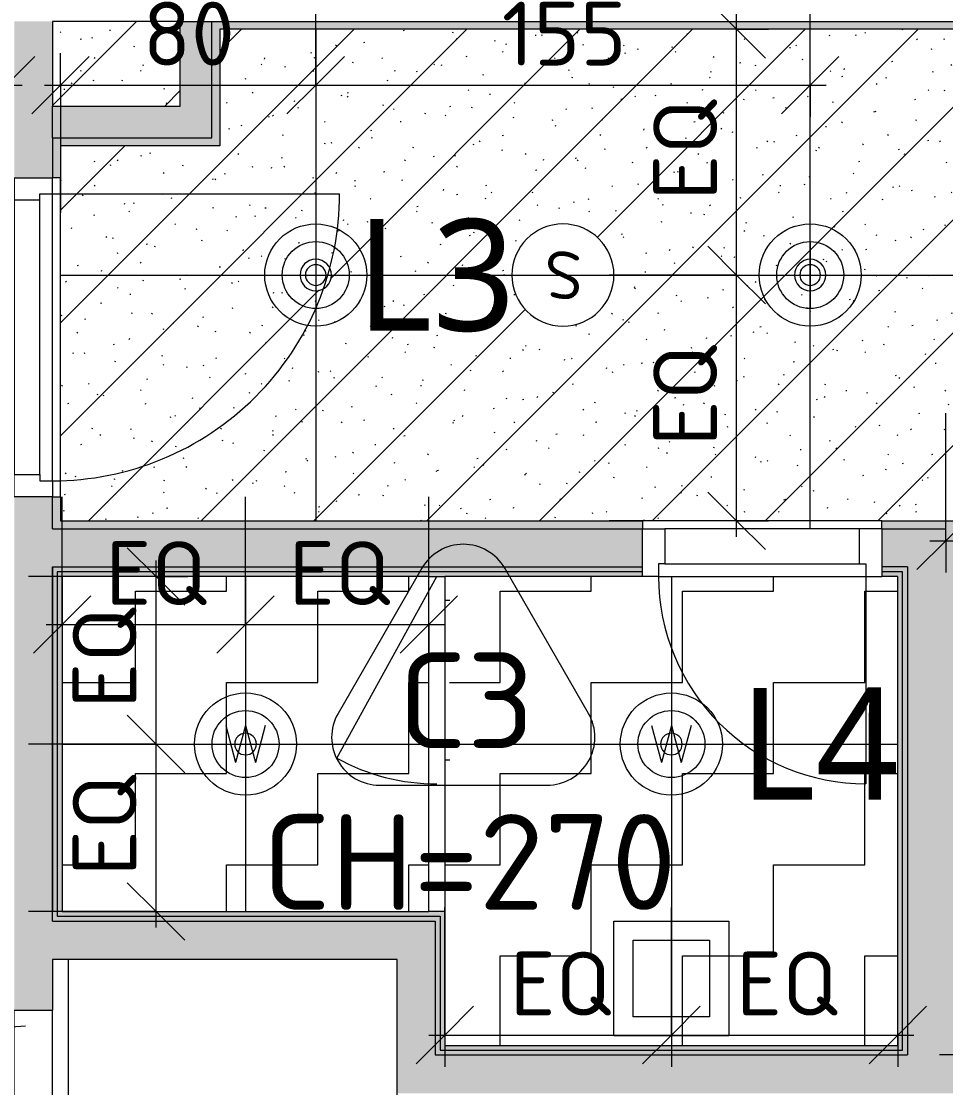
# Model space of a CAD drawing. Header units: centimetres. Extents: x -391356 to -382095, y -768 to 204275.
# Drawn here: x -384780.3 to -384490.5, y 201383.9 to 201718.2 of the extents above; entities that cross this region are included whole.
import ezdxf

# ---------------------------------------------------------------- set-up
doc = ezdxf.new("R2010")
doc.units = ezdxf.units.CM
doc.linetypes.add('隱藏 1_16_', pattern=[0.238125, 0.15875, -0.079375])
for name, color, linetype, lineweight in [('一般標註', 7, 'Continuous', 5), ('共用邊緣', 7, 'Continuous', 5), ('天花板', 7, 'Continuous', 5), ('天花板標籤', 7, 'Continuous', 5), ('尺寸', 7, 'Continuous', 5), ('尺寸-100', 7, 'Continuous', 5), ('工項編碼標籤', 7, 'Continuous', 5), ('構架_豎框', 7, 'Continuous', 5), ('燈具', 7, 'Continuous', 5), ('牆', 7, 'Continuous', 5), ('線', 7, 'Continuous', 5), ('線-1', 7, '隱藏 1_16_', 5), ('表面樣式', 7, 'Continuous', 5)]:
    doc.layers.add(name, color=color, linetype=linetype, lineweight=lineweight)
for name, color, linetype, lineweight, true_color in [('塗層 2 _5_-1', 7, 'Continuous', 5, 0xaaaaaa), ('建立開口', 9, 'Continuous', 5, 0x808080), ('牆-1', 7, 'Continuous', 5, 0xe4e4e4), ('結構 _1_-1', 7, 'Continuous', 9, 0xaaaaaa), ('結構構架-1', 9, 'Continuous', 5, 0x808080), ('襯底_2_-1', 7, 'Continuous', 5, 0xaaaaaa), ('門-1', 7, 'Continuous', 5, 0xaaaaaa), ('門-2', 7, 'Continuous', 5, 0xd4d4d4), ('門-3', 7, 'Continuous', 5, 0xeaeaea)]:
    doc.layers.add(name, color=color, linetype=linetype, lineweight=lineweight, true_color=true_color)
doc.styles.add('ISOCPEUR', font='isocpeur.ttf', dxfattribs={"height": 15})
doc.styles.add('ISOCPEUR_2', font='isocpeur.ttf', dxfattribs={"height": 30})
doc.styles.add('ISOCPEUR_4', font='isocpeur.ttf', dxfattribs={"height": 20})
doc.styles.add('微軟正黑體_1', font='Microsoft JhengHei.ttf', dxfattribs={"height": 35})
doc.dimstyles.new('一般標註_小_', dxfattribs={"dimscale": 30.48, "dimtxt": 19.919624, "dimasz": 0.590551, "dimexe": 0.328084, "dimexo": 0.0625, "dimgap": 0, "dimtad": 1, "dimdec": 1, "dimrnd": 0.1, "dimdsep": 46, "dimtxsty": 'ISOCPEUR_4', "dimblk1": 'OBLIQUE', "dimblk2": 'OBLIQUE', "dimsah": 1, "dimcen": 0.09, "dimdle": 0.164042, "dimazin": 0, "dimtfac": 1, "dimtdec": 4, "dimtix": 1, "dimtmove": 0, "dimatfit": 3, "dimfxl": 1.312336, "dimfxlon": 1, "dimtvp": 1, "dimtolj": 1, "dimtzin": 0, "dimarcsym": 2})
doc.dimstyles.new('一般標註_小__1', dxfattribs={"dimscale": 30.48, "dimtxt": 19.919624, "dimasz": 0.590551, "dimexe": 0.328084, "dimexo": 0.0625, "dimgap": 0, "dimtad": 1, "dimdec": 1, "dimrnd": 0.1, "dimdsep": 46, "dimtxsty": 'ISOCPEUR_4', "dimblk1": 'OBLIQUE', "dimblk2": 'OBLIQUE', "dimsah": 1, "dimcen": 0.09, "dimdle": 0.164042, "dimazin": 0, "dimtfac": 1, "dimtdec": 4, "dimtix": 1, "dimtmove": 0, "dimatfit": 3, "dimfxl": 1.312336, "dimfxlon": 1, "dimtvp": 1, "dimtolj": 1, "dimtzin": 0, "dimarcsym": 2})

# ---------------------------------------------------------------- blocks, each defined once
blk = doc.blocks.new('通用門_單開 - D3_H230xW75-2291493-二層天花平面圖')
at = {"layer": '構架_豎框'}
for p, q in [((-37.5, -27), (-37.5, -12)), ((-32.5, -12), (-37.5, -12)), ((32.5, -12), (-32.5, -12)), ((-32.5, -16), (-32.5, -12)), ((32.5, -12), (37.5, -12)), ((32.5, -16), (32.5, -12)), ((37.5, -12), (37.5, -27)), ((-30.5, -16), (-32.5, -16)), ((30.5, -16), (-30.5, -16)), ((-30.5, -16), (-30.5, -27)), ((30.5, -27), (30.5, -16)), ((30.5, -16), (32.5, -16)), ((-37.5, -27), (-30.5, -27)), ((-30.5, -27), (30.5, -27)), ((37.5, -27), (30.5, -27))]:
    blk.add_line(p, q, dxfattribs=at)
blk = doc.blocks.new('G_門扇 - 一般鎖-2291499-二層天花平面圖')
at = {"layer": '建立開口'}
blk.add_line((0, 4), (0, 69), dxfattribs=at)
blk.add_arc((0, 4), 65, 360, 90, dxfattribs=at)
blk = doc.blocks.new('淋浴門 - D4_淋浴門_H190xW105-1105639-二層天花平面圖')
at = {"layer": '門-3'}
for p, q in [((48.05, 34.34), (105, 3)), ((0, 0.5), (0, 5.5)), ((0, 5.5), (105, 5.5)), ((105, 5.5), (105, 0.5)), ((105, 0.5), (0, 0.5)), ((47.5, 0.5), (47.5, -0.1)), ((97.5, -0.1), (97.5, 0.5)), ((47.5, -0.1), (47.5, -0.4)), ((47.5, -0.4), (47.5, -1)), ((97.5, -0.4), (97.5, -0.1)), ((97.5, -1), (97.5, -0.4))]:
    blk.add_line(p, q, dxfattribs=at)
blk.add_arc((105, 3), 65, 151.1753, 180, dxfattribs=at)
blk = doc.blocks.new('L3 圓形崁燈 - L3-2165587-二層天花平面圖')
at = {"layer": '燈具'}
for p, q in [((0, 10.5), (0, -10.5)), ((-10.5, 0), (10.5, 0))]:
    blk.add_line(p, q, dxfattribs=at)
for radius in [16, 10.5]:
    blk.add_circle((0, 0), radius, dxfattribs=at)
for radius, start, end in [(3.24, 360, 180), (3.24, 180, 360), (0.0237, 0, 180), (0.0237, 180, 0)]:
    blk.add_arc((0, 0), radius, start, end, dxfattribs=at)
blk = doc.blocks.new('L4 防潮圓形崁燈 - L4-2186256-二層天花平面圖')
at = {"layer": '燈具'}
for p, q in [((0, 10.5), (0, -10.5)), ((-6.21, 5.8), (-3.11, -5.8)), ((0, 5.8), (-3.11, -5.8)), ((0, 5.8), (3.11, -5.8)), ((6.21, 5.8), (3.11, -5.8)), ((-10.5, 0), (10.5, 0))]:
    blk.add_line(p, q, dxfattribs=at)
for radius in [16, 10.5]:
    blk.add_circle((0, 0), radius, dxfattribs=at)
blk = doc.blocks.new('管道間維修門_單開 - FD6_H120xW40-1784793-二層天花平面圖')
at = {"layer": '門-3'}
for p, q in [((-10, 32.5), (-15, 32.5)), ((-15, 32.5), (-15, 2.5)), ((-10, 2.5), (-10, 32.5)), ((-20, 6), (-20, -6)), ((-20, 6), (20, 6)), ((20, 6), (20, -6)), ((-15, 2.5), (-10, 2.5)), ((-20, -6), (20, -6))]:
    blk.add_line(p, q, dxfattribs=at)
blk.add_arc((-15, 2.5), 30, 360, 90, dxfattribs=at)
blk = doc.blocks.new('通用門_單開 - D1_H230xW100-1514037-二層天花平面圖')
at = {"layer": '構架_豎框'}
for p, q in [((-50, -27), (-50, -15)), ((-45, -15), (-50, -15)), ((45, -15), (-45, -15)), ((-45, -19), (-45, -15)), ((45, -15), (50, -15)), ((45, -19), (45, -15)), ((50, -15), (50, -27)), ((-43, -19), (-45, -19)), ((43, -19), (-43, -19)), ((-43, -19), (-43, -27)), ((43, -27), (43, -19)), ((43, -19), (45, -19)), ((-50, -27), (-43, -27)), ((-43, -27), (43, -27)), ((50, -27), (43, -27))]:
    blk.add_line(p, q, dxfattribs=at)
blk = doc.blocks.new('G_門扇 - 一般鎖-1514043-二層天花平面圖')
at = {"layer": '建立開口'}
blk.add_line((0, 1), (0, 91), dxfattribs=at)
blk.add_arc((0, 1), 90, 360, 90, dxfattribs=at)
blk = doc.blocks.new('TAG_Ceiling - 天花標籤_有標高程_-1160456-二層天花平面圖')
at = {"layer": '天花板標籤'}
for p, q in [((-0.1299, 0.68), (-0.3926, 0.225)), ((0.3926, 0.225), (0.1299, 0.68)), ((-0.2627, 0), (0.2627, 0))]:
    blk.add_line(p, q, dxfattribs=at)
for centre, start, end in [((0, 0.605), 30, 150), ((-0.2627, 0.15), 150, 270), ((0.2627, 0.15), 270, 30)]:
    blk.add_arc(centre, 0.15, start, end, dxfattribs=at)
blk = doc.blocks.new('DIMBLOCK185-二層天花平面圖')
at = {"layer": '尺寸-100'}
for p, q in [((-384889.98, 201698.18), (-384889.98, 201738.18)), ((-384784.98, 201698.18), (-384784.98, 201738.18)), ((-384889.98, 201698.18), (-384880.98, 201707.18)), ((-384784.98, 201698.18), (-384775.98, 201707.18)), ((-384889.98, 201698.18), (-384898.98, 201689.18)), ((-384889.98, 201698.18), (-384779.98, 201698.18)), ((-384889.98, 201698.18), (-384889.98, 201688.18)), ((-384784.98, 201698.18), (-384793.98, 201689.18)), ((-384784.98, 201698.18), (-384784.98, 201688.18))]:
    blk.add_line(p, q, dxfattribs=at)
at = {"layer": '尺寸-100', "color": 0, "insert": (-384852.62, 201724.31), "char_height": 20, "width": 36.315, "attachment_point": 1, "line_spacing_factor": 1.149209, "style": 'ISOCPEUR_4'}
blk.add_mtext('EQ', dxfattribs=at)
blk = doc.blocks.new('_Oblique')
at = {"color": 0, "linetype": 'ByBlock', "lineweight": -2}
blk.add_line((-0.5, -0.5), (0.5, 0.5), dxfattribs=at)
blk = doc.blocks.new('DIMBLOCK253-二層天花平面圖')
at = {"layer": '尺寸-100'}
for p, q in [((-384687.98, 201698.18), (-384687.98, 201738.18)), ((-384767.98, 201698.18), (-384767.98, 201708.18)), ((-384767.98, 201698.18), (-384758.98, 201707.18)), ((-384687.98, 201698.18), (-384678.98, 201707.18)), ((-384767.98, 201698.18), (-384776.98, 201689.18)), ((-384772.98, 201698.18), (-384687.98, 201698.18)), ((-384767.98, 201698.18), (-384767.98, 201658.18)), ((-384687.98, 201698.18), (-384696.98, 201689.18)), ((-384687.98, 201698.18), (-384687.98, 201688.18))]:
    blk.add_line(p, q, dxfattribs=at)
at = {"layer": '尺寸-100', "color": 0, "insert": (-384742.16, 201724.31), "char_height": 20, "width": 34.0166, "attachment_point": 1, "line_spacing_factor": 1.149209, "style": 'ISOCPEUR_4'}
blk.add_mtext('80', dxfattribs=at)
blk = doc.blocks.new('DIMBLOCK254-二層天花平面圖')
at = {"layer": '尺寸-100'}
for p, q in [((-384687.98, 201698.18), (-384687.98, 201738.18)), ((-384532.98, 201698.18), (-384532.98, 201738.18)), ((-384687.98, 201698.18), (-384678.98, 201707.18)), ((-384532.98, 201698.18), (-384523.98, 201707.18)), ((-384687.98, 201698.18), (-384696.98, 201689.18)), ((-384687.98, 201698.18), (-384527.98, 201698.18)), ((-384687.98, 201698.18), (-384687.98, 201688.18)), ((-384532.98, 201698.18), (-384541.98, 201689.18)), ((-384532.98, 201698.18), (-384532.98, 201688.18))]:
    blk.add_line(p, q, dxfattribs=at)
at = {"layer": '尺寸-100', "color": 0, "insert": (-384629.64, 201724.31), "char_height": 20, "width": 45.9684, "attachment_point": 1, "line_spacing_factor": 1.149209, "style": 'ISOCPEUR_4'}
blk.add_mtext('155', dxfattribs=at)
blk = doc.blocks.new('DIMBLOCK255-二層天花平面圖')
at = {"layer": '尺寸-100'}
for p, q in [((-384556.02, 201638.64), (-384565.02, 201647.64)), ((-384556.02, 201638.64), (-384596.02, 201638.64)), ((-384556.02, 201556.62), (-384556.02, 201638.64)), ((-384556.02, 201638.64), (-384547.02, 201629.64)), ((-384556.02, 201638.64), (-384546.02, 201638.64)), ((-384556.02, 201561.62), (-384565.02, 201570.62)), ((-384556.02, 201561.62), (-384596.02, 201561.62)), ((-384556.02, 201561.62), (-384547.02, 201552.62)), ((-384556.02, 201561.62), (-384546.02, 201561.62))]:
    blk.add_line(p, q, dxfattribs=at)
at = {"layer": '尺寸-100', "color": 0, "insert": (-384582.15, 201585), "char_height": 20, "width": 36.315, "attachment_point": 1, "rotation": 90, "line_spacing_factor": 1.149209, "style": 'ISOCPEUR_4'}
blk.add_mtext('EQ', dxfattribs=at)
blk = doc.blocks.new('DIMBLOCK256-二層天花平面圖')
at = {"layer": '尺寸-100'}
for p, q in [((-384556.02, 201715.66), (-384565.02, 201724.66)), ((-384556.02, 201638.64), (-384556.02, 201720.66)), ((-384556.02, 201715.66), (-384596.02, 201715.66)), ((-384556.02, 201715.66), (-384547.02, 201706.66)), ((-384556.02, 201715.66), (-384546.02, 201715.66)), ((-384556.02, 201638.64), (-384565.02, 201647.64)), ((-384556.02, 201638.64), (-384596.02, 201638.64)), ((-384556.02, 201638.64), (-384547.02, 201629.64)), ((-384556.02, 201638.64), (-384546.02, 201638.64))]:
    blk.add_line(p, q, dxfattribs=at)
at = {"layer": '尺寸-100', "color": 0, "insert": (-384582.15, 201662.02), "char_height": 20, "width": 36.315, "attachment_point": 1, "rotation": 90, "line_spacing_factor": 1.149209, "style": 'ISOCPEUR_4'}
blk.add_mtext('EQ', dxfattribs=at)
blk = doc.blocks.new('DIMBLOCK257-二層天花平面圖')
at = {"layer": '尺寸-100'}
for p, q in [((-384738.04, 201491.62), (-384747.04, 201500.62)), ((-384738.04, 201491.62), (-384778.04, 201491.62)), ((-384738.04, 201434.12), (-384738.04, 201491.62)), ((-384738.04, 201491.62), (-384729.04, 201482.62)), ((-384738.04, 201491.62), (-384728.04, 201491.62)), ((-384738.04, 201439.12), (-384747.04, 201448.12)), ((-384738.04, 201439.12), (-384778.04, 201439.12)), ((-384738.04, 201439.12), (-384729.04, 201430.12)), ((-384738.04, 201439.12), (-384728.04, 201439.12))]:
    blk.add_line(p, q, dxfattribs=at)
at = {"layer": '尺寸-100', "color": 0, "insert": (-384764.17, 201450.24), "char_height": 20, "width": 36.315, "attachment_point": 1, "rotation": 90, "line_spacing_factor": 1.149209, "style": 'ISOCPEUR_4'}
blk.add_mtext('EQ', dxfattribs=at)
blk = doc.blocks.new('DIMBLOCK258-二層天花平面圖')
at = {"layer": '尺寸-100'}
for p, q in [((-384738.04, 201544.12), (-384747.04, 201553.12)), ((-384738.04, 201491.62), (-384738.04, 201549.12)), ((-384738.04, 201544.12), (-384778.04, 201544.12)), ((-384738.04, 201544.12), (-384729.04, 201535.12)), ((-384738.04, 201544.12), (-384728.04, 201544.12)), ((-384738.04, 201491.62), (-384747.04, 201500.62)), ((-384738.04, 201491.62), (-384778.04, 201491.62)), ((-384738.04, 201491.62), (-384729.04, 201482.62)), ((-384738.04, 201491.62), (-384728.04, 201491.62))]:
    blk.add_line(p, q, dxfattribs=at)
at = {"layer": '尺寸-100', "color": 0, "insert": (-384764.17, 201502.74), "char_height": 20, "width": 36.315, "attachment_point": 1, "rotation": 90, "line_spacing_factor": 1.149209, "style": 'ISOCPEUR_4'}
blk.add_mtext('EQ', dxfattribs=at)
blk = doc.blocks.new('DIMBLOCK259-二層天花平面圖')
at = {"layer": '尺寸-100'}
for p, q in [((-384647.48, 201400.4), (-384647.48, 201440.4)), ((-384576.48, 201400.4), (-384576.48, 201440.4)), ((-384647.48, 201400.4), (-384638.48, 201409.4)), ((-384576.48, 201400.4), (-384567.48, 201409.4)), ((-384647.48, 201400.4), (-384656.48, 201391.4)), ((-384652.48, 201400.4), (-384576.48, 201400.4)), ((-384647.48, 201400.4), (-384647.48, 201390.4)), ((-384576.48, 201400.4), (-384585.48, 201391.4)), ((-384576.48, 201400.4), (-384576.48, 201390.4))]:
    blk.add_line(p, q, dxfattribs=at)
at = {"layer": '尺寸-100', "color": 0, "insert": (-384627.12, 201426.53), "char_height": 20, "width": 36.315, "attachment_point": 1, "line_spacing_factor": 1.149209, "style": 'ISOCPEUR_4'}
blk.add_mtext('EQ', dxfattribs=at)
blk = doc.blocks.new('DIMBLOCK260-二層天花平面圖')
at = {"layer": '尺寸-100'}
for p, q in [((-384576.48, 201400.4), (-384576.48, 201440.4)), ((-384505.48, 201400.4), (-384505.48, 201440.4)), ((-384576.48, 201400.4), (-384567.48, 201409.4)), ((-384505.48, 201400.4), (-384496.48, 201409.4)), ((-384576.48, 201400.4), (-384585.48, 201391.4)), ((-384576.48, 201400.4), (-384500.48, 201400.4)), ((-384576.48, 201400.4), (-384576.48, 201390.4)), ((-384505.48, 201400.4), (-384514.48, 201391.4)), ((-384505.48, 201400.4), (-384505.48, 201390.4))]:
    blk.add_line(p, q, dxfattribs=at)
at = {"layer": '尺寸-100', "color": 0, "insert": (-384556.12, 201426.53), "char_height": 20, "width": 36.315, "attachment_point": 1, "line_spacing_factor": 1.149209, "style": 'ISOCPEUR_4'}
blk.add_mtext('EQ', dxfattribs=at)
blk = doc.blocks.new('DIMBLOCK281-二層天花平面圖')
at = {"layer": '尺寸-100'}
for p, q in [((-384767.48, 201529.06), (-384767.48, 201569.06)), ((-384709.98, 201529.06), (-384709.98, 201569.06)), ((-384767.48, 201529.06), (-384758.48, 201538.06)), ((-384709.98, 201529.06), (-384700.98, 201538.06)), ((-384767.48, 201529.06), (-384776.48, 201520.06)), ((-384772.48, 201529.06), (-384709.98, 201529.06)), ((-384767.48, 201529.06), (-384767.48, 201519.06)), ((-384709.98, 201529.06), (-384718.98, 201520.06)), ((-384709.98, 201529.06), (-384709.98, 201519.06))]:
    blk.add_line(p, q, dxfattribs=at)
at = {"layer": '尺寸-100', "color": 0, "insert": (-384753.87, 201555.19), "char_height": 20, "width": 36.315, "attachment_point": 1, "line_spacing_factor": 1.149209, "style": 'ISOCPEUR_4'}
blk.add_mtext('EQ', dxfattribs=at)
blk = doc.blocks.new('DIMBLOCK282-二層天花平面圖')
at = {"layer": '尺寸-100'}
for p, q in [((-384709.98, 201529.06), (-384709.98, 201569.06)), ((-384652.48, 201529.06), (-384652.48, 201569.06)), ((-384709.98, 201529.06), (-384700.98, 201538.06)), ((-384652.48, 201529.06), (-384643.48, 201538.06)), ((-384709.98, 201529.06), (-384718.98, 201520.06)), ((-384709.98, 201529.06), (-384647.48, 201529.06)), ((-384709.98, 201529.06), (-384709.98, 201519.06)), ((-384652.48, 201529.06), (-384661.48, 201520.06)), ((-384652.48, 201529.06), (-384652.48, 201519.06))]:
    blk.add_line(p, q, dxfattribs=at)
at = {"layer": '尺寸-100', "color": 0, "insert": (-384696.37, 201555.19), "char_height": 20, "width": 36.315, "attachment_point": 1, "line_spacing_factor": 1.149209, "style": 'ISOCPEUR_4'}
blk.add_mtext('EQ', dxfattribs=at)
blk = doc.blocks.new('DIMBLOCK286-二層天花平面圖')
at = {"layer": '尺寸-100'}
for p, q in [((-384490.48, 201555.36), (-384490.48, 201595.36)), ((-384376.48, 201555.36), (-384376.48, 201595.36)), ((-384490.48, 201555.36), (-384481.48, 201564.36)), ((-384376.48, 201555.36), (-384367.48, 201564.36)), ((-384490.48, 201555.36), (-384499.48, 201546.36)), ((-384495.48, 201555.36), (-384376.48, 201555.36)), ((-384490.48, 201555.36), (-384490.48, 201545.36)), ((-384376.48, 201555.36), (-384385.48, 201546.36)), ((-384376.48, 201555.36), (-384376.48, 201545.36))]:
    blk.add_line(p, q, dxfattribs=at)
at = {"layer": '尺寸-100', "color": 0, "insert": (-384448.62, 201581.49), "char_height": 20, "width": 36.315, "attachment_point": 1, "line_spacing_factor": 1.149209, "style": 'ISOCPEUR_4'}
blk.add_mtext('EQ', dxfattribs=at)
blk = doc.blocks.new('DIMBLOCK288-二層天花平面圖')
at = {"layer": '尺寸-100'}
for p, q in [((-384452.41, 201529.14), (-384461.41, 201538.14)), ((-384452.41, 201389.16), (-384452.41, 201534.14)), ((-384452.41, 201529.14), (-384462.41, 201529.14)), ((-384452.41, 201529.14), (-384443.41, 201520.14)), ((-384452.41, 201529.14), (-384412.41, 201529.14)), ((-384452.41, 201394.16), (-384461.41, 201403.16)), ((-384452.41, 201394.16), (-384492.41, 201394.16)), ((-384452.41, 201394.16), (-384443.41, 201385.16)), ((-384452.41, 201394.16), (-384442.41, 201394.16))]:
    blk.add_line(p, q, dxfattribs=at)
at = {"layer": '尺寸-100', "color": 0, "insert": (-384478.54, 201442.5), "char_height": 20, "width": 45.9684, "attachment_point": 1, "rotation": 90, "line_spacing_factor": 1.149209, "style": 'ISOCPEUR_4'}
blk.add_mtext('135', dxfattribs=at)

msp = doc.modelspace()

# ---------------------------------------------------------------- hatches: boundary and pattern name
at = {"layer": '牆-1'}
h = msp.add_hatch(color=256, dxfattribs=at)
h.paths.add_polyline_path([(-384770.48, 201051.7), (-384770.58, 201068.7), (-384782.48, 201068.7), (-384782.48, 201051.7), (-384776.76, 201051.7)])
h.paths.add_polyline_path([(-384774.48, 201168.7), (-384770.48, 201168.7), (-384770.48, 201368.16), (-384782.48, 201368.16), (-384782.48, 201168.7), (-384776.48, 201168.7)])
h.paths.add_polyline_path([(-384776.8, 201408.16), (-384770.48, 201408.16), (-384770.48, 201569.12), (-384782.48, 201569.12), (-384782.48, 201408.16)])
h.paths.add_polyline_path([(-384782.48, 201669.12), (-384770.48, 201669.12), (-384770.48, 201718.16), (-384782.48, 201718.16), (-384782.48, 201688.92)])
for points in [[(-384730.07, 201681.62), (-384720.49, 201681.62), (-384720.49, 201718.16), (-384730.49, 201718.16), (-384730.49, 201681.62)], [(-384281.56, 201715.66), (-384262.48, 201715.66), (-384262.48, 201718.16), (-384720.49, 201718.16), (-384720.49, 201715.66), (-384281.7, 201715.66)], [(-384720.49, 201681.62), (-384717.99, 201681.62), (-384717.99, 201715.66), (-384720.49, 201715.66), (-384720.49, 201691.62)], [(-384730.49, 201681.62), (-384730.49, 201691.62), (-384770.48, 201691.62), (-384770.48, 201681.62), (-384730.78, 201681.62)], [(-384769.23, 201679.12), (-384717.99, 201679.12), (-384717.99, 201681.62), (-384770.48, 201681.62), (-384770.48, 201679.12)], [(-384488.38, 201396.66), (-384487.98, 201396.66), (-384487.98, 201561.62), (-384490.48, 201561.62), (-384490.48, 201396.66), (-384488.41, 201396.66)], [(-384490.48, 201394.16), (-384490.48, 201547.12), (-384502.48, 201547.12), (-384502.48, 201394.16), (-384498.43, 201394.16)], [(-384769.84, 201437.62), (-384768.98, 201437.62), (-384768.98, 201545.62), (-384770.48, 201545.61), (-384770.48, 201437.62)], [(-384768.98, 201439.12), (-384767.48, 201439.12), (-384767.48, 201544.12), (-384768.98, 201544.12), (-384768.98, 201439.62)], [(-384503.98, 201395.66), (-384503.98, 201544.12), (-384505.48, 201544.12), (-384505.48, 201395.66)], [(-384502.48, 201394.16), (-384502.48, 201545.62), (-384503.98, 201545.62), (-384503.98, 201394.16)], [(-384722.38, 201436.12), (-384650.48, 201436.12), (-384650.48, 201437.62), (-384770.48, 201437.62), (-384770.48, 201436.12), (-384752.56, 201436.12)], [(-384763.12, 201424.12), (-384650.48, 201424.12), (-384650.48, 201436.12), (-384770.48, 201436.12), (-384770.48, 201424.12), (-384765.48, 201424.12)], [(-384650.48, 201437.62), (-384648.98, 201437.62), (-384649.1, 201439.12), (-384768.98, 201439.12), (-384768.88, 201437.62), (-384652, 201437.62)], [(-384650.48, 201395.66), (-384648.98, 201395.66), (-384648.98, 201437.62), (-384650.48, 201437.62), (-384650.48, 201397.16)], [(-384648.12, 201397.16), (-384647.48, 201397.16), (-384647.48, 201439.12), (-384648.98, 201439.12), (-384648.98, 201397.16)], [(-384650.48, 201394.16), (-384650.48, 201424.12), (-384662.48, 201424.12), (-384662.48, 201394.16), (-384655.75, 201394.16)], [(-384510.54, 201395.66), (-384505.48, 201395.66), (-384505.48, 201397.16), (-384648.98, 201397.16), (-384648.98, 201395.66), (-384607.35, 201395.66)], [(-384486.33, 201394.16), (-384264.98, 201394.16), (-384264.98, 201396.66), (-384490.48, 201396.66), (-384490.48, 201394.16)], [(-384661.87, 201382.16), (-384262.48, 201382.16), (-384262.48, 201394.16), (-384662.48, 201394.16), (-384662.48, 201382.16)], [(-384607.35, 201394.16), (-384503.98, 201394.16), (-384503.98, 201395.66), (-384650.48, 201395.66), (-384650.48, 201394.16), (-384648.23, 201394.16)]]:
    msp.add_hatch(color=256, dxfattribs=at).paths.add_polyline_path(points)
h = msp.add_hatch(color=256, dxfattribs=at)
h.paths.add_polyline_path([(-384767.98, 201561.62), (-384767.98, 201569.12), (-384770.48, 201569.12), (-384770.48, 201561.62), (-384768, 201561.62)])
h.paths.add_polyline_path([(-384770.48, 201669.12), (-384767.98, 201669.12), (-384767.98, 201679.12), (-384770.48, 201679.12)])
h = msp.add_hatch(color=256, dxfattribs=at)
h.paths.add_polyline_path([(-384770.48, 201559.12), (-384585.48, 201559.12), (-384585.48, 201561.62), (-384770.48, 201561.62), (-384770.48, 201560.37)])
h.paths.add_polyline_path([(-384502.48, 201559.12), (-384490.48, 201559.12), (-384490.52, 201561.62), (-384510.48, 201561.62), (-384510.48, 201559.12)])
h = msp.add_hatch(color=256, dxfattribs=at)
h.paths.add_polyline_path([(-384765.48, 201547.12), (-384585.48, 201547.12), (-384585.48, 201559.12), (-384770.48, 201559.12), (-384770.48, 201547.12), (-384766.12, 201547.12)])
h.paths.add_polyline_path([(-384502.48, 201547.12), (-384490.48, 201547.12), (-384490.48, 201559.12), (-384510.48, 201559.12), (-384510.48, 201547.12)])
h = msp.add_hatch(color=256, dxfattribs=at)
h.paths.add_polyline_path([(-384768.84, 201545.62), (-384585.48, 201545.62), (-384585.48, 201547.12), (-384770.48, 201547.12), (-384770.48, 201545.62), (-384768.88, 201545.62)])
h.paths.add_polyline_path([(-384504.64, 201545.62), (-384502.48, 201545.62), (-384502.48, 201547.12), (-384510.48, 201547.12), (-384510.48, 201545.62), (-384505.48, 201545.62)])
h = msp.add_hatch(color=256, dxfattribs=at)
h.paths.add_polyline_path([(-384767.2, 201544.12), (-384585.48, 201544.12), (-384585.48, 201545.62), (-384768.98, 201545.62), (-384768.98, 201544.12), (-384767.28, 201544.12)])
h.paths.add_polyline_path([(-384506.75, 201544.12), (-384503.98, 201544.12), (-384503.98, 201545.62), (-384510.48, 201545.62), (-384510.48, 201544.12), (-384506.79, 201544.12)])
at = {"layer": '表面樣式'}
h = msp.add_hatch(dxfattribs=at)
h.set_pattern_fill('FP_3', color=256, style=0, pattern_type=2)
h.set_pattern_definition([(45, (3618.322, 0), (-17.6776695, 17.6776695), []), (17, (3618.322, 0), (5.13787717, 15.6876454), [0.33528, -15.965, 0.33528, -8.865, -13.4]), (17, (3618.322, 0), (5.13787717, 15.6876454), [-25.5, 0.33528, -13.065]), (48, (3618.322, 0), (-3.6013999, 16.02622597), [0.33528, -15.865, 0.33528, -16.065, -13.2]), (48, (3618.322, 0), (-3.6013999, 16.02622597), [-32.6, 0.33528, -12.865]), (71, (3618.322, 0), (-9.4824996, 13.31248292), [0.33528, -15.665, 0.33528, -8.725, -13.1]), (71, (3618.322, 0), (-9.4824996, 13.31248292), [-25.06, 0.33528, -12.765])])
h.paths.add_polyline_path([(-384316.92, 201396.66), (-384264.98, 201396.66), (-384264.98, 201513.16), (-384289.98, 201513.16), (-384289.98, 201713.16), (-384289.14, 201713.32), (-384284.98, 201713.32), (-384284.98, 201713.16), (-384264.98, 201713.16), (-384264.98, 201715.66), (-384717.99, 201715.66), (-384717.99, 201679.12), (-384767.98, 201679.12), (-384767.89, 201561.62), (-384487.98, 201561.62), (-384487.98, 201396.66), (-384413.73, 201396.66)])
h.paths.add_polyline_path([(-384376.46, 201524.23), (-384377.73, 201524.39), (-384378.92, 201524.89), (-384379.94, 201525.67), (-384380.72, 201526.69), (-384381.21, 201527.87), (-384381.38, 201529.14), (-384381.21, 201530.42), (-384380.72, 201531.6), (-384379.94, 201532.62), (-384378.92, 201533.4), (-384377.73, 201533.89), (-384376.46, 201534.06), (-384375.19, 201533.89), (-384374, 201533.4), (-384372.99, 201532.62), (-384372.2, 201531.6), (-384371.71, 201530.42), (-384371.55, 201529.14), (-384371.71, 201527.87), (-384372.2, 201526.69), (-384372.99, 201525.67), (-384374, 201524.89), (-384375.19, 201524.39)])
h.paths.add_polyline_path([(-384392.48, 201615.99), (-384392.48, 201654.52), (-384360.48, 201654.52), (-384360.48, 201615.99), (-384391.69, 201615.99)])
h.paths.add_polyline_path([(-384610.48, 201622.64), (-384611.32, 201622.67), (-384612.99, 201622.84), (-384615.82, 201623.56), (-384618.12, 201624.58), (-384619.89, 201625.7), (-384620.87, 201626.48), (-384622.65, 201628.25), (-384623.9, 201629.93), (-384624.54, 201631.01), (-384625.27, 201632.52), (-384626.08, 201635.17), (-384626.35, 201636.65), (-384626.47, 201639.14), (-384626.22, 201641.56), (-384625.82, 201643.19), (-384625.27, 201644.77), (-384623.9, 201647.36), (-384622.65, 201649.03), (-384622.09, 201649.66), (-384619.89, 201651.59), (-384617.75, 201652.9), (-384615.82, 201653.73), (-384614.62, 201654.1), (-384612.99, 201654.45), (-384610.48, 201654.64), (-384609.65, 201654.62), (-384607.35, 201654.31), (-384605.14, 201653.73), (-384602.85, 201652.7), (-384601.08, 201651.59), (-384600.09, 201650.81), (-384598.32, 201649.03), (-384597.06, 201647.36), (-384596.42, 201646.28), (-384595.7, 201644.77), (-384594.89, 201642.12), (-384594.61, 201640.64), (-384594.5, 201638.15), (-384594.75, 201635.73), (-384595.14, 201634.1), (-384595.7, 201632.52), (-384597.06, 201629.93), (-384598.32, 201628.25), (-384599.51, 201627.03), (-384601.08, 201625.7), (-384603.22, 201624.39), (-384605.14, 201623.56), (-384607.35, 201622.98), (-384607.98, 201622.84), (-384609.65, 201622.67)])
h.paths.add_polyline_path([(-384687.96, 201633.73), (-384689.23, 201633.89), (-384690.42, 201634.39), (-384691.44, 201635.17), (-384692.22, 201636.19), (-384692.71, 201637.37), (-384692.88, 201638.64), (-384692.71, 201639.92), (-384692.05, 201641.31), (-384691.44, 201642.12), (-384690.42, 201642.9), (-384689.23, 201643.39), (-384687.96, 201643.56), (-384686.69, 201643.39), (-384685.5, 201642.9), (-384684.49, 201642.12), (-384683.7, 201641.1), (-384683.21, 201639.92), (-384683.05, 201638.64), (-384683.21, 201637.37), (-384683.7, 201636.19), (-384684.49, 201635.17), (-384685.5, 201634.39), (-384686.69, 201633.89)])
h.paths.add_polyline_path([(-384532.96, 201633.73), (-384534.23, 201633.89), (-384535.42, 201634.39), (-384536.43, 201635.17), (-384537.22, 201636.19), (-384537.71, 201637.37), (-384537.87, 201638.64), (-384537.71, 201639.92), (-384537.22, 201641.1), (-384536.43, 201642.12), (-384535.42, 201642.9), (-384534.23, 201643.39), (-384532.96, 201643.56), (-384531.69, 201643.39), (-384530.5, 201642.9), (-384529.48, 201642.12), (-384528.7, 201641.1), (-384528.21, 201639.92), (-384528.04, 201638.64), (-384528.21, 201637.37), (-384528.7, 201636.19), (-384529.48, 201635.17), (-384530.5, 201634.39), (-384531.69, 201633.89)])
h.paths.add_polyline_path([(-384770.48, 201691.62), (-384730.49, 201691.62), (-384730.49, 201718.16), (-384770.48, 201718.16), (-384770.48, 201706.16)])
h = msp.add_hatch(dxfattribs=at)
h.set_pattern_fill('FP_2', color=256, style=0, pattern_type=2)
h.set_pattern_definition([(0, (3618.322, 0), (28.575, 28.575), [28.575, -28.575]), (90, (3646.897, 0), (-28.575, 28.575), [28.575, -28.575])])
h.paths.add_polyline_path([(-384647.48, 201397.16), (-384505.48, 201397.16), (-384505.48, 201544.12), (-384647.48, 201544.12), (-384647.4, 201536.62), (-384645.98, 201536.62), (-384646.07, 201486.62), (-384647.48, 201486.62), (-384647.48, 201397.98)])
h.paths.add_polyline_path([(-384652.48, 201439.12), (-384652.48, 201544.12), (-384767.48, 201544.12), (-384767.4, 201439.12), (-384653.52, 201439.12)])
h.paths.add_polyline_path([(-384576.48, 201488.22), (-384577.36, 201488.33), (-384578.18, 201488.67), (-384578.89, 201489.21), (-384579.43, 201489.92), (-384579.77, 201490.74), (-384579.88, 201491.62), (-384579.77, 201492.5), (-384579.42, 201493.32), (-384578.88, 201494.03), (-384578.18, 201494.56), (-384577.36, 201494.9), (-384576.48, 201495.02), (-384575.6, 201494.9), (-384574.78, 201494.56), (-384574.08, 201494.02), (-384573.54, 201493.32), (-384573.2, 201492.5), (-384573.08, 201491.62), (-384573.2, 201490.74), (-384573.54, 201489.92), (-384574.08, 201489.21), (-384574.78, 201488.67), (-384575.6, 201488.33)])
h.paths.add_polyline_path([(-384709.98, 201488.22), (-384710.86, 201488.34), (-384711.68, 201488.68), (-384712.39, 201489.22), (-384712.93, 201489.92), (-384713.27, 201490.74), (-384713.38, 201491.62), (-384713.27, 201492.5), (-384712.93, 201493.32), (-384712.39, 201494.03), (-384711.68, 201494.57), (-384710.86, 201494.91), (-384709.98, 201495.02), (-384709.09, 201494.9), (-384708.28, 201494.56), (-384707.46, 201493.87), (-384707.04, 201493.32), (-384706.7, 201492.5), (-384706.58, 201491.62), (-384706.7, 201490.74), (-384707.04, 201489.92), (-384707.58, 201489.22), (-384708.28, 201488.68), (-384709.1, 201488.34)])

# ---------------------------------------------------------------- linework, layer by layer
at = {"layer": '一般標註'}
for start, end in [(0, 180), (180, 0)]:
    msp.add_arc((-384610.48, 201638.64), 16, start, end, dxfattribs=at)
at = {"layer": '共用邊緣'}
for p, q in [((-384730.49, 201718.16), (-384720.49, 201718.16)), ((-384770.48, 201681.62), (-384770.48, 201691.62)), ((-384770.48, 201547.12), (-384585.48, 201547.12)), ((-384502.48, 201547.12), (-384510.48, 201547.12)), ((-384585.48, 201545.62), (-384768.98, 201545.62)), ((-384768.98, 201545.62), (-384768.98, 201437.62)), ((-384503.98, 201545.62), (-384510.48, 201545.62)), ((-384503.98, 201395.66), (-384503.98, 201545.62)), ((-384768.98, 201437.62), (-384648.98, 201437.62)), ((-384648.98, 201437.62), (-384648.98, 201395.66)), ((-384648.98, 201395.66), (-384503.98, 201395.66))]:
    msp.add_line(p, q, dxfattribs=at)
at = {"layer": '塗層 2 _5_-1'}
for p, q in [((-384730.49, 201718.16), (-384770.48, 201718.16)), ((-384770.48, 201718.16), (-384770.48, 201691.62)), ((-384730.49, 201691.62), (-384730.49, 201718.16)), ((-384720.49, 201718.16), (-384720.49, 201718.16)), ((-384770.48, 201691.62), (-384730.49, 201691.62)), ((-384770.48, 201547.12), (-384770.48, 201439.12)), ((-384652.48, 201544.12), (-384767.48, 201544.12)), ((-384767.48, 201544.12), (-384767.48, 201439.12)), ((-384585.48, 201544.12), (-384647.48, 201544.12)), ((-384505.48, 201544.12), (-384510.48, 201544.12)), ((-384505.48, 201397.16), (-384505.48, 201544.12)), ((-384770.48, 201436.12), (-384650.48, 201436.12)), ((-384767.48, 201439.12), (-384652.48, 201439.12)), ((-384650.48, 201436.12), (-384650.48, 201394.16)), ((-384647.48, 201439.12), (-384647.48, 201397.16)), ((-384770.48, 201424.12), (-384770.48, 201408.16)), ((-384662.48, 201424.12), (-384770.48, 201424.12)), ((-384662.48, 201352.2), (-384662.48, 201424.12)), ((-384647.48, 201397.16), (-384505.48, 201397.16)), ((-384650.48, 201394.16), (-384502.48, 201394.16))]:
    msp.add_line(p, q, dxfattribs=at)
at = {"layer": '天花板'}
for centre, radius, start, end in [((-384687.96, 201638.64), 4.92, 0, 180), ((-384532.96, 201638.64), 4.92, 0, 180), ((-384687.96, 201638.64), 4.92, 180, 0), ((-384532.96, 201638.64), 4.92, 180, 0), ((-384709.98, 201491.62), 3.4, 0, 180), ((-384576.48, 201491.62), 3.4, 0, 180), ((-384709.98, 201491.62), 3.4, 180, 0), ((-384576.48, 201491.62), 3.4, 180, 0)]:
    msp.add_arc(centre, radius, start, end, dxfattribs=at)
at = {"layer": '牆'}
for p, q in [((-384767.98, 201569.12), (-384767.98, 201669.12)), ((-384510.48, 201561.62), (-384585.48, 201561.62))]:
    msp.add_line(p, q, dxfattribs=at)
at = {"layer": '結構 _1_-1'}
for p, q in [((-384720.49, 201718.16), (-384247.48, 201718.16)), ((-384720.49, 201681.62), (-384720.49, 201718.16)), ((-384264.98, 201715.66), (-384717.99, 201715.66)), ((-384717.99, 201715.66), (-384717.99, 201679.12)), ((-384770.48, 201681.62), (-384770.48, 201669.12)), ((-384770.48, 201681.62), (-384720.49, 201681.62)), ((-384767.98, 201679.12), (-384767.98, 201669.12)), ((-384717.99, 201679.12), (-384767.98, 201679.12)), ((-384767.98, 201669.12), (-384770.48, 201669.12)), ((-384770.48, 201569.12), (-384767.98, 201569.12)), ((-384770.48, 201559.12), (-384770.48, 201569.12)), ((-384767.98, 201569.12), (-384767.98, 201561.62)), ((-384767.98, 201561.62), (-384585.48, 201561.62)), ((-384585.48, 201561.62), (-384585.48, 201559.12)), ((-384510.48, 201561.62), (-384487.98, 201561.62)), ((-384510.48, 201559.12), (-384510.48, 201561.62)), ((-384770.48, 201559.12), (-384585.48, 201559.12)), ((-384510.48, 201559.12), (-384490.48, 201559.12))]:
    msp.add_line(p, q, dxfattribs=at)
at = {"layer": '結構構架-1'}
msp.add_line((-384765.48, 201352.2), (-384765.48, 201424.12), dxfattribs=at)
at = {"layer": '線'}
for p, q in [((-384594.48, 201436.14), (-384558.48, 201436.14)), ((-384594.48, 201400.14), (-384594.48, 201436.14)), ((-384558.48, 201436.14), (-384558.48, 201400.14)), ((-384588.48, 201430.14), (-384564.48, 201430.14)), ((-384588.48, 201406.14), (-384588.48, 201430.14)), ((-384564.48, 201430.14), (-384564.48, 201406.14)), ((-384564.48, 201406.14), (-384588.48, 201406.14)), ((-384558.48, 201400.14), (-384594.48, 201400.14))]:
    msp.add_line(p, q, dxfattribs=at)
at = {"layer": '線-1'}
for p, q in [((-384532.98, 201559.12), (-384532.98, 201718.16)), ((-384687.98, 201715.66), (-384687.98, 201561.62)), ((-384767.98, 201638.64), (-384289.98, 201638.64)), ((-384709.98, 201544.12), (-384709.98, 201439.12)), ((-384576.48, 201544.12), (-384576.48, 201397.16)), ((-384767.48, 201491.62), (-384505.48, 201491.62))]:
    msp.add_line(p, q, dxfattribs=at)
at = {"layer": '襯底_2_-1'}
for p, q in [((-384770.48, 201439.12), (-384770.48, 201547.12)), ((-384502.48, 201547.12), (-384502.48, 201394.16)), ((-384770.48, 201436.12), (-384770.48, 201439.12))]:
    msp.add_line(p, q, dxfattribs=at)

# ---------------------------------------------------------------- block references
at = {"layer": '天花板標籤', "xscale": 99.99999999999993, "yscale": 99.99999999999993, "zscale": 99.99999999999993}
msp.add_blockref('TAG_Ceiling - 天花標籤_有標高程_-1160456-二層天花平面圖', (-384641.71, 201478.72), dxfattribs=at)
at = {"layer": '燈具'}
for name, p in [('L3 圓形崁燈 - L3-2165587-二層天花平面圖', (-384687.96, 201638.64)), ('L3 圓形崁燈 - L3-2165587-二層天花平面圖', (-384532.96, 201638.64)), ('L4 防潮圓形崁燈 - L4-2186256-二層天花平面圖', (-384709.98, 201491.62)), ('L4 防潮圓形崁燈 - L4-2186256-二層天花平面圖', (-384576.48, 201491.62))]:
    msp.add_blockref(name, p, dxfattribs=at)
at = {"layer": '門-1'}
for name, p, rotation in [('通用門_單開 - D1_H230xW100-1514037-二層天花平面圖', (-384755.48, 201619.12), 269.9999999999997), ('通用門_單開 - D3_H230xW75-2291493-二層天花平面圖', (-384547.98, 201532.12), 180)]:
    msp.add_blockref(name, p, dxfattribs=dict(at, rotation=rotation))
at = {"layer": '門-2'}
for name, p, rotation in [('G_門扇 - 一般鎖-1514043-二層天花平面圖', (-384771.48, 201664.12), 269.9999999999997), ('G_門扇 - 一般鎖-2291499-二層天花平面圖', (-384515.48, 201548.12), 180)]:
    msp.add_blockref(name, p, dxfattribs=dict(at, rotation=rotation))
at = {"layer": '門-3'}
for name, p, rotation in [('淋浴門 - D4_淋浴門_H190xW105-1105639-二層天花平面圖', (-384646.98, 201439.12), 89.9999999999999), ('管道間維修門_單開 - FD6_H120xW40-1784793-二層天花平面圖', (-384776.48, 201388.16), 90)]:
    msp.add_blockref(name, p, dxfattribs=dict(at, rotation=rotation))

# ---------------------------------------------------------------- texts
at = {"layer": '一般標註', "insert": (-384604.37, 201631.1), "char_height": 15, "width": 14.4304, "attachment_point": 1, "rotation": 180, "style": 'ISOCPEUR'}
msp.add_mtext('\\fISOCPEUR|b0|i0|c136|p34|;S', dxfattribs=at)
at = {"layer": '天花板標籤', "char_height": 30, "attachment_point": 1, "style": 'ISOCPEUR_2'}
for s, insert, width in [('C3', (-384662.12, 201520.27), 49.7046), ('CH=270', (-384704.77, 201469.65), 153.1223)]:
    msp.add_mtext(s, dxfattribs=dict(at, insert=insert, width=width))
at = {"layer": '工項編碼標籤', "char_height": 35, "width": 60.1266, "attachment_point": 1, "style": '微軟正黑體_1'}
for s, insert in [('L3', (-384675.27, 201656.17)), ('L4', (-384555.11, 201509.15))]:
    msp.add_mtext(s, dxfattribs=dict(at, insert=insert))

# ---------------------------------------------------------------- dimensions: what is measured, and where the dimension line sits
at = {"layer": '尺寸'}
for base, p1, p2, dimstyle, override, picture, middle in [((-384784.98, 201698.18), (-384889.98, 201738.18), (-384784.98, 201738.18), '一般標註_小_', {"dimpost": '<>', "dimfxl": 105}, 'DIMBLOCK185-二層天花平面圖', (-384837.48, 201708.18)), ((-384376.48, 201555.36), (-384490.48, 201595.36), (-384376.48, 201595.36), '一般標註_小__1', {"dimpost": '<>', "dimfxl": 114}, 'DIMBLOCK286-二層天花平面圖', (-384433.48, 201565.36)), ((-384709.98, 201529.06), (-384767.48, 201569.06), (-384709.98, 201569.06), '一般標註_小__1', {"dimpost": '<>', "dimfxl": 57.5}, 'DIMBLOCK281-二層天花平面圖', (-384738.73, 201539.06)), ((-384652.48, 201529.06), (-384709.98, 201569.06), (-384652.48, 201569.06), '一般標註_小__1', {"dimpost": '<>', "dimfxl": 57.5}, 'DIMBLOCK282-二層天花平面圖', (-384681.23, 201539.06)), ((-384576.48, 201400.4), (-384647.48, 201440.4), (-384576.48, 201440.4), '一般標註_小__1', {"dimpost": '<>', "dimfxl": 71}, 'DIMBLOCK259-二層天花平面圖', (-384611.98, 201410.4)), ((-384505.48, 201400.4), (-384576.48, 201440.4), (-384505.48, 201440.4), '一般標註_小__1', {"dimpost": '<>', "dimfxl": 71}, 'DIMBLOCK260-二層天花平面圖', (-384540.98, 201410.4))]:
    dim = msp.add_linear_dim(base=base, p1=p1, p2=p2, text='EQ', dimstyle=dimstyle, override=override, dxfattribs=at)
    dim.commit()
    dim.dimension.update_dxf_attribs({"geometry": picture, "text_midpoint": middle})
for base, p1, p2, override, picture, middle in [((-384687.98, 201698.18), (-384767.98, 201658.18), (-384687.98, 201738.18), {"dimpost": '<>', "dimfxl": 113.137085}, 'DIMBLOCK253-二層天花平面圖', (-384727.98, 201708.18)), ((-384532.98, 201698.18), (-384687.98, 201738.18), (-384532.98, 201738.18), {"dimpost": '<>', "dimfxl": 155.002699}, 'DIMBLOCK254-二層天花平面圖', (-384610.48, 201708.18))]:
    dim = msp.add_linear_dim(base=base, p1=p1, p2=p2, dimstyle='一般標註_小_', override=override, dxfattribs=at)
    dim.commit()
    dim.dimension.update_dxf_attribs({"geometry": picture, "text_midpoint": middle})
for base, p1, p2, dimstyle, override, picture, middle in [((-384556.02, 201715.66), (-384596.02, 201638.64), (-384596.02, 201715.66), '一般標註_小__1', {"dimpost": '<>', "dimfxl": 77.019927}, 'DIMBLOCK256-二層天花平面圖', (-384566.02, 201677.15)), ((-384556.02, 201638.64), (-384596.02, 201561.62), (-384596.02, 201638.64), '一般標註_小_', {"dimpost": '<>', "dimfxl": 77.019927}, 'DIMBLOCK255-二層天花平面圖', (-384566.02, 201600.13)), ((-384738.04, 201544.12), (-384778.04, 201491.62), (-384778.04, 201544.12), '一般標註_小__1', {"dimpost": '<>', "dimfxl": 52.5}, 'DIMBLOCK258-二層天花平面圖', (-384748.04, 201517.87)), ((-384738.04, 201491.62), (-384778.04, 201439.12), (-384778.04, 201491.62), '一般標註_小__1', {"dimpost": '<>', "dimfxl": 52.5}, 'DIMBLOCK257-二層天花平面圖', (-384748.04, 201465.37))]:
    dim = msp.add_linear_dim(base=base, p1=p1, p2=p2, angle=90, text='EQ', dimstyle=dimstyle, override=override, dxfattribs=at)
    dim.commit()
    dim.dimension.update_dxf_attribs({"geometry": picture, "text_midpoint": middle})
dim = msp.add_linear_dim(base=(-384452.41, 201529.14), p1=(-384492.41, 201394.16), p2=(-384412.41, 201529.14), angle=90, dimstyle='一般標註_小__1', override={"dimpost": '<>', "dimfxl": 156.906405}, dxfattribs=at)
dim.commit()
dim.dimension.update_dxf_attribs({"geometry": 'DIMBLOCK288-二層天花平面圖', "text_midpoint": (-384462.41, 201461.65)})

doc.saveas('drawing.dxf')
